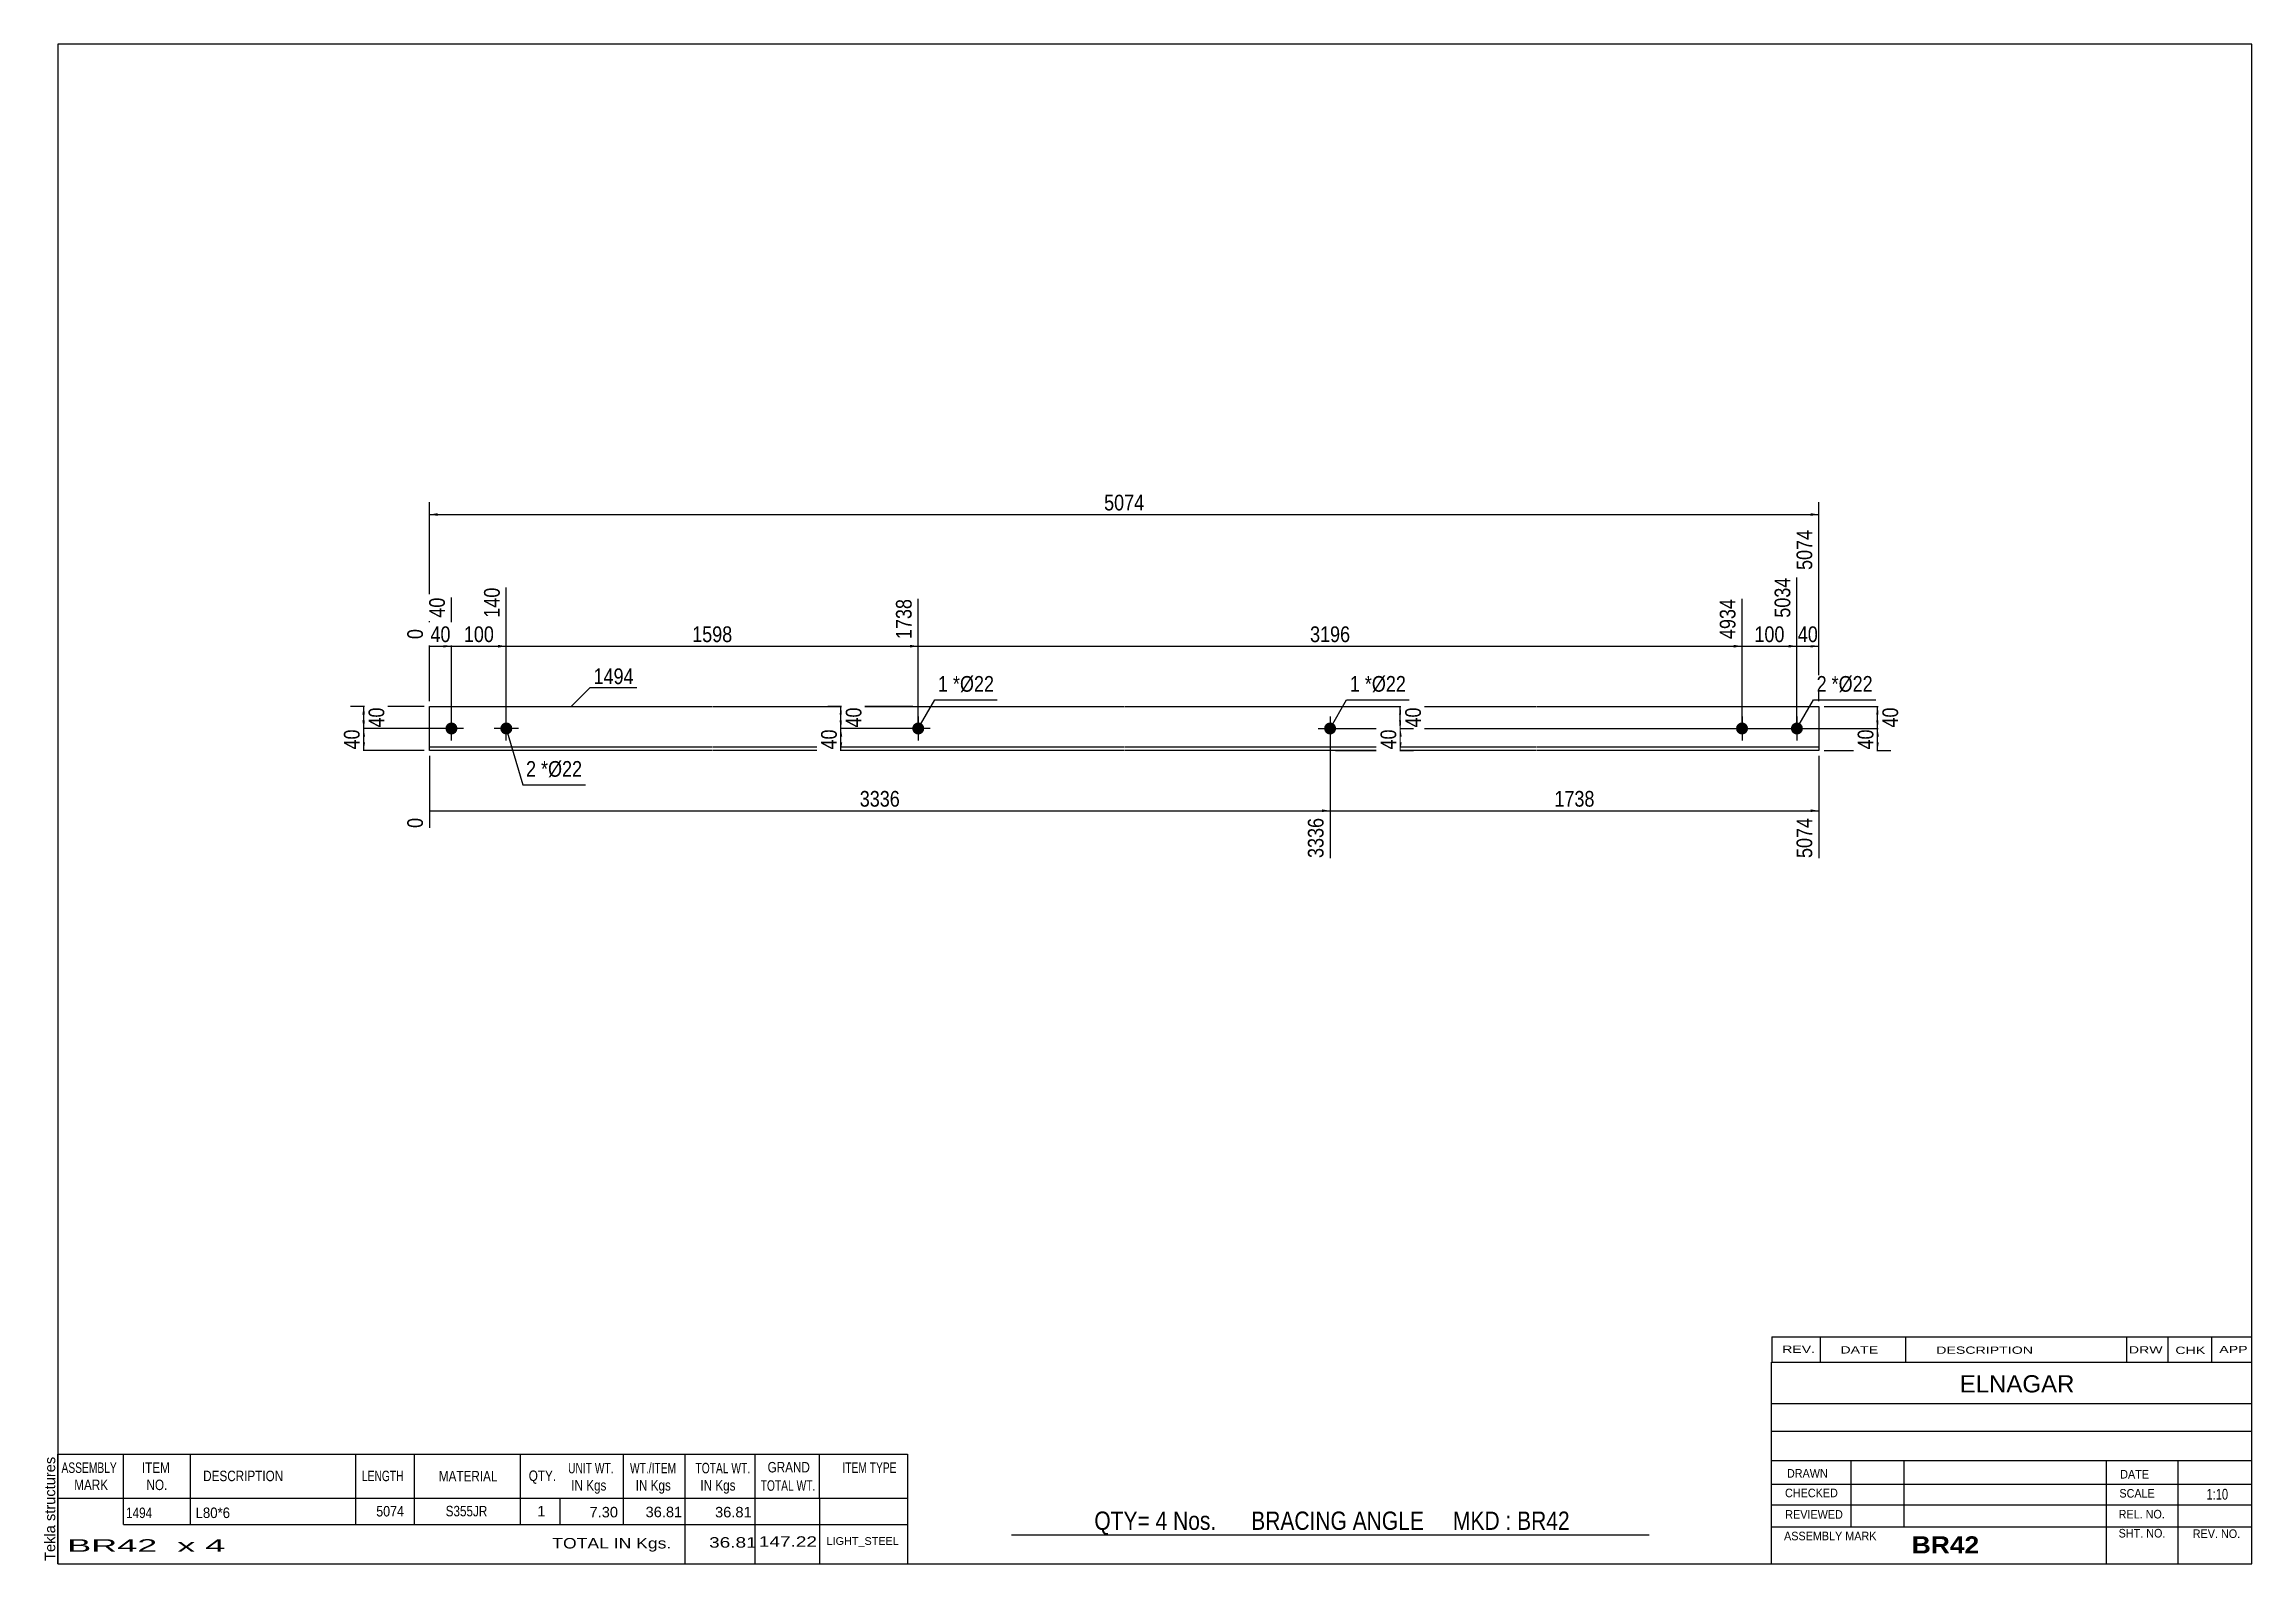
# Model space of a CAD drawing. Header units: millimetres. Extents: x -70 to 332, y -152 to 125.
import ezdxf

# ---------------------------------------------------------------- set-up
doc = ezdxf.new("R2010")
doc.units = ezdxf.units.MM
doc.styles.add('Arial', font='ARIAL.TTF', dxfattribs={"height": 0.2})
doc.styles.add('Arial Bold', font='ARIALBD.TTF', dxfattribs={"height": 0.2})
doc.styles.add('Arial Narrow', font='ARIALN.TTF', dxfattribs={"height": 0.2})

# ---------------------------------------------------------------- blocks, each defined once
blk = doc.blocks.new('Unknown-629094432-1686')
at = {"color": 5, "linetype": 'Continuous'}
for p, q in [((332.25, 124.75), (-67.75, 124.75)), ((-67.75, 124.75), (-67.75, -152.25)), ((332.25, -152.25), (332.25, 124.75)), ((-67.75, -152.25), (332.25, -152.25))]:
    blk.add_line(p, q, dxfattribs=at)
at = {"color": 174, "linetype": 'Continuous', "style": 'Arial'}
blk.add_text('Tekla structures', height=1.9102, rotation=90, dxfattribs=at).set_placement((-68.25, -151.75))
blk = doc.blocks.new('Bolt-629094432-1279 - 1228')
at = {"linetype": 'Continuous'}
blk.add_hatch(color=3, dxfattribs=at).paths.add_polyline_path([(164.2, 1.1, -1), (164.2, -1.1, -1)])
at = {"color": 3, "linetype": 'Continuous'}
for p, q in [((164.2, 2.2), (164.2, -2.2)), ((162, 0), (166.4, 0))]:
    blk.add_line(p, q, dxfattribs=at)
blk = doc.blocks.new('Part-629094432-1275 - 1228')
at = {"color": 2, "linetype": 'Continuous'}
for p, q in [((0, -4), (0, 4)), ((0, 4), (51.5, 4)), ((51.6, 4), (126.6, 4)), ((126.7, 4), (201.7, 4)), ((201.8, 4), (253.3, 4)), ((253.3, 4), (253.3, -4)), ((51.5, -3.4), (0, -3.4)), ((51.5, -4), (0, -4)), ((126.6, -3.4), (51.6, -3.4)), ((126.6, -4), (51.6, -4)), ((201.7, -3.4), (126.7, -3.4)), ((201.7, -4), (126.7, -4)), ((253.3, -3.4), (201.8, -3.4)), ((253.3, -4), (201.8, -4))]:
    blk.add_line(p, q, dxfattribs=at)
blk = doc.blocks.new('Bolt-629094432-1276 - 1228')
at = {"linetype": 'Continuous'}
for points in [[(239.3, 1.1, -1), (239.3, -1.1, -1)], [(249.3, 1.1, -1), (249.3, -1.1, -1)]]:
    blk.add_hatch(color=3, dxfattribs=at).paths.add_polyline_path(points)
at = {"color": 3, "linetype": 'Continuous'}
for p, q in [((239.3, 2.2), (239.3, -2.2)), ((249.3, 2.2), (249.3, -2.2)), ((237.1, 0), (241.5, 0)), ((247.1, 0), (251.5, 0))]:
    blk.add_line(p, q, dxfattribs=at)
blk = doc.blocks.new('Bolt-629094432-1277 - 1228')
at = {"linetype": 'Continuous'}
for points in [[(4, -1.1, -1), (4, 1.1, -1)], [(14, -1.1, -1), (14, 1.1, -1)]]:
    blk.add_hatch(color=3, dxfattribs=at).paths.add_polyline_path(points)
at = {"color": 3, "linetype": 'Continuous'}
for p, q in [((4, -2.2), (4, 2.2)), ((14, -2.2), (14, 2.2)), ((6.2, 0), (1.8, 0)), ((16.2, 0), (11.8, 0))]:
    blk.add_line(p, q, dxfattribs=at)
blk = doc.blocks.new('Bolt-629094432-1278 - 1228')
at = {"linetype": 'Continuous'}
blk.add_hatch(color=3, dxfattribs=at).paths.add_polyline_path([(89.1, -1.1, -1), (89.1, 1.1, -1)])
at = {"color": 3, "linetype": 'Continuous'}
for p, q in [((89.1, 2.2), (89.1, -2.2)), ((91.3, 0), (86.9, 0))]:
    blk.add_line(p, q, dxfattribs=at)
blk = doc.blocks.new('StraightDimension-629094432-1340 - 1228')
at = {"linetype": 'Continuous'}
for points in [[(-12.25, 2.5), (-12, 4), (-11.75, 2.5)], [(-11.75, 1.5), (-12, 0), (-12.25, 1.5)]]:
    blk.add_hatch(color=7, dxfattribs=at).paths.add_polyline_path(points)
at = {"color": 7, "linetype": 'Continuous'}
for p, q in [((-1, 4), (-14.4, 4)), ((-12, 0), (-12, 4)), ((3, 0), (-14.4, 0))]:
    blk.add_line(p, q, dxfattribs=at)
at = {"color": 0}
blk.add_wipeout([(-7.65, 4.43), (-11.85, 4.43), (-11.85, -0.43), (-7.65, -0.43)], dxfattribs=at)
at = {"color": 3, "style": 'Arial Narrow'}
blk.add_text('40', height=2.863, rotation=90.0002, dxfattribs=at).set_placement((-8.25, 0.17))
blk = doc.blocks.new('StraightDimension-629094432-1349 - 1228')
at = {"linetype": 'Continuous'}
for points in [[(263.75, -1.5), (264, 0), (264.25, -1.5)], [(264.25, -2.5), (264, -4), (263.75, -2.5)]]:
    blk.add_hatch(color=7, dxfattribs=at).paths.add_polyline_path(points)
at = {"color": 7, "linetype": 'Continuous'}
for p, q in [((165.2, 0), (266.4, 0)), ((254.3, -4), (266.4, -4)), ((264, -4), (264, 0))]:
    blk.add_line(p, q, dxfattribs=at)
at = {"color": 0}
blk.add_wipeout([(263.85, 0.43), (259.65, 0.43), (259.65, -4.43), (263.85, -4.43)], dxfattribs=at)
at = {"color": 3, "style": 'Arial Narrow'}
blk.add_text('40', height=2.863, rotation=90.0002, dxfattribs=at).set_placement((263.25, -3.83))
blk = doc.blocks.new('StraightDimension-629094432-1348 - 1228')
at = {"linetype": 'Continuous'}
for points in [[(263.75, 2.5), (264, 4), (264.25, 2.5)], [(264.25, 1.5), (264, 0), (263.75, 1.5)]]:
    blk.add_hatch(color=7, dxfattribs=at).paths.add_polyline_path(points)
at = {"color": 7, "linetype": 'Continuous'}
for p, q in [((254.3, 4), (266.25, 4)), ((264, 0), (264, 4)), ((165.2, 0), (266.25, 0))]:
    blk.add_line(p, q, dxfattribs=at)
at = {"color": 0}
blk.add_wipeout([(268.35, 4.43), (264.15, 4.43), (264.15, -0.43), (268.35, -0.43)], dxfattribs=at)
at = {"color": 3, "style": 'Arial Narrow'}
blk.add_text('40', height=2.863, rotation=90.0002, dxfattribs=at).set_placement((267.75, 0.17))
blk = doc.blocks.new('StraightDimension-629094432-1289 - 1228')
at = {"linetype": 'Continuous'}
blk.add_hatch(color=7, dxfattribs=at).paths.add_polyline_path([(251.8, 15.25), (253.3, 15), (251.8, 14.75)])
at = {"color": 7, "linetype": 'Continuous'}
for p, q in [((253.3, 5), (253.3, 36.21)), ((249.3, 1), (249.3, 27.51)), ((249.3, 15), (253.3, 15))]:
    blk.add_line(p, q, dxfattribs=at)
at = {"color": 0, "linetype": 'Continuous'}
blk.add_wipeout([(252.7, 36.81), (248.5, 36.81), (248.5, 28.3), (252.7, 28.3)], dxfattribs=at)
at = {"color": 0}
blk.add_wipeout([(253.73, 15.15), (253.73, 19.35), (248.87, 19.35), (248.87, 15.15)], dxfattribs=at)
at = {"color": 3, "linetype": 'Continuous', "style": 'Arial Narrow'}
blk.add_text('5074', height=2.863, rotation=90.0002, dxfattribs=at).set_placement((252.1, 28.9))
at = {"color": 3, "style": 'Arial Narrow'}
blk.add_text('40', height=2.863, dxfattribs=at).set_placement((249.47, 15.75))
blk = doc.blocks.new('StraightDimension-629094432-1290 - 1228')
at = {"linetype": 'Continuous'}
blk.add_hatch(color=7, dxfattribs=at).paths.add_polyline_path([(247.8, 15.25), (249.3, 15), (247.8, 14.75)])
at = {"color": 7, "linetype": 'Continuous'}
for p, q in [((249.3, 1), (249.3, 27.51)), ((239.3, 1), (239.3, 23.61)), ((239.3, 15), (249.3, 15))]:
    blk.add_line(p, q, dxfattribs=at)
at = {"color": 0}
blk.add_wipeout([(247.64, 15.15), (247.64, 19.35), (240.96, 19.35), (240.96, 15.15)], dxfattribs=at)
at = {"color": 0, "linetype": 'Continuous'}
blk.add_wipeout([(248.7, 28.11), (244.5, 28.11), (244.5, 19.6), (248.7, 19.6)], dxfattribs=at)
at = {"color": 3, "linetype": 'Continuous', "style": 'Arial Narrow'}
blk.add_text('5034', height=2.863, rotation=90.0002, dxfattribs=at).set_placement((248.1, 20.2))
at = {"color": 3, "style": 'Arial Narrow'}
blk.add_text('100', height=2.863, dxfattribs=at).set_placement((241.56, 15.75))
blk = doc.blocks.new('StraightDimension-629094432-1291 - 1228')
at = {"linetype": 'Continuous'}
blk.add_hatch(color=7, dxfattribs=at).paths.add_polyline_path([(237.8, 15.25), (239.3, 15), (237.8, 14.75)])
at = {"color": 7, "linetype": 'Continuous'}
for p, q in [((89.1, 1), (89.1, 23.61)), ((239.3, 1), (239.3, 23.61)), ((89.1, 15), (239.3, 15))]:
    blk.add_line(p, q, dxfattribs=at)
at = {"color": 0, "linetype": 'Continuous'}
blk.add_wipeout([(238.7, 24.21), (234.5, 24.21), (234.5, 15.7), (238.7, 15.7)], dxfattribs=at)
at = {"color": 0}
blk.add_wipeout([(168.46, 15.15), (168.46, 19.35), (159.94, 19.35), (159.94, 15.15)], dxfattribs=at)
at = {"color": 3, "linetype": 'Continuous', "style": 'Arial Narrow'}
blk.add_text('4934', height=2.863, rotation=90.0002, dxfattribs=at).set_placement((238.1, 16.3))
at = {"color": 3, "style": 'Arial Narrow'}
blk.add_text('3196', height=2.863, dxfattribs=at).set_placement((160.54, 15.75))
blk = doc.blocks.new('StraightDimension-629094432-1292 - 1228')
at = {"linetype": 'Continuous'}
blk.add_hatch(color=7, dxfattribs=at).paths.add_polyline_path([(87.6, 15.25), (89.1, 15), (87.6, 14.75)])
at = {"color": 7, "linetype": 'Continuous'}
for p, q in [((14, 1), (14, 25.68)), ((89.1, 1), (89.1, 23.61)), ((14, 15), (89.1, 15))]:
    blk.add_line(p, q, dxfattribs=at)
at = {"color": 0, "linetype": 'Continuous'}
blk.add_wipeout([(88.5, 24.21), (84.3, 24.21), (84.3, 15.7), (88.5, 15.7)], dxfattribs=at)
at = {"color": 0}
blk.add_wipeout([(55.81, 15.15), (55.81, 19.35), (47.29, 19.35), (47.29, 15.15)], dxfattribs=at)
at = {"color": 3, "linetype": 'Continuous', "style": 'Arial Narrow'}
blk.add_text('1738', height=2.863, rotation=90.0002, dxfattribs=at).set_placement((87.9, 16.3))
at = {"color": 3, "style": 'Arial Narrow'}
blk.add_text('1598', height=2.863, dxfattribs=at).set_placement((47.89, 15.75))
blk = doc.blocks.new('StraightDimension-629094432-1293 - 1228')
at = {"linetype": 'Continuous'}
blk.add_hatch(color=7, dxfattribs=at).paths.add_polyline_path([(12.5, 15.25), (14, 15), (12.5, 14.75)])
at = {"color": 7, "linetype": 'Continuous'}
for p, q in [((14, 1), (14, 25.68)), ((4, 1), (4, 23.86)), ((4, 15), (14, 15))]:
    blk.add_line(p, q, dxfattribs=at)
at = {"color": 0}
blk.add_wipeout([(12.34, 15.15), (12.34, 19.35), (5.66, 19.35), (5.66, 15.15)], dxfattribs=at)
at = {"color": 0, "linetype": 'Continuous'}
blk.add_wipeout([(13.4, 26.28), (9.2, 26.28), (9.2, 19.6), (13.4, 19.6)], dxfattribs=at)
at = {"color": 3, "linetype": 'Continuous', "style": 'Arial Narrow'}
blk.add_text('140', height=2.863, rotation=90.0002, dxfattribs=at).set_placement((12.8, 20.2))
at = {"color": 3, "style": 'Arial Narrow'}
blk.add_text('100', height=2.863, dxfattribs=at).set_placement((6.26, 15.75))
blk = doc.blocks.new('StraightDimension-629094432-1358 - 1228')
at = {"linetype": 'Continuous'}
for points in [[(1.5, 38.75), (0, 39), (1.5, 39.25)], [(251.8, 39.25), (253.3, 39), (251.8, 38.75)]]:
    blk.add_hatch(color=7, dxfattribs=at).paths.add_polyline_path(points)
at = {"color": 7, "linetype": 'Continuous'}
for p, q in [((0, 5), (0, 41.25)), ((253.3, 5), (253.3, 41.25)), ((0, 39), (253.3, 39))]:
    blk.add_line(p, q, dxfattribs=at)
at = {"color": 0}
blk.add_wipeout([(130.91, 39.15), (130.91, 43.35), (122.39, 43.35), (122.39, 39.15)], dxfattribs=at)
at = {"color": 3, "style": 'Arial Narrow'}
blk.add_text('5074', height=2.863, dxfattribs=at).set_placement((122.99, 39.75))
blk = doc.blocks.new('StraightDimension-629094432-1294 - 1228')
at = {"linetype": 'Continuous'}
blk.add_hatch(color=7, dxfattribs=at).paths.add_polyline_path([(2.5, 15.25), (4, 15), (2.5, 14.75)])
at = {"color": 7, "linetype": 'Continuous'}
for p, q in [((4, 1), (4, 23.86)), ((0, 5), (0, 18.13)), ((0, 15), (4, 15))]:
    blk.add_line(p, q, dxfattribs=at)
at = {"color": 0}
blk.add_wipeout([(4.43, 15.15), (4.43, 19.35), (-0.43, 19.35), (-0.43, 15.15)], dxfattribs=at)
at = {"color": 0, "linetype": 'Continuous'}
blk.add_wipeout([(3.4, 24.46), (-0.8, 24.46), (-0.8, 19.6), (3.4, 19.6)], dxfattribs=at)
blk.add_wipeout([(-0.6, 18.73), (-4.8, 18.73), (-4.8, 15.7), (-0.6, 15.7)], dxfattribs=at)
at = {"color": 3, "linetype": 'Continuous', "style": 'Arial Narrow'}
for s, height, p in [('40', 2.863, (2.8, 20.2)), ('0', 2.86, (-1.2, 16.3))]:
    blk.add_text(s, height=height, rotation=90.0002, dxfattribs=at).set_placement(p)
at = {"color": 3, "style": 'Arial Narrow'}
blk.add_text('40', height=2.863, dxfattribs=at).set_placement((0.17, 15.75))
blk = doc.blocks.new('StraightDimension-629094432-1314 - 1228')
at = {"linetype": 'Continuous'}
blk.add_hatch(color=7, dxfattribs=at).paths.add_polyline_path([(251.8, -14.75), (253.3, -15), (251.8, -15.25)])
at = {"color": 7, "linetype": 'Continuous'}
for p, q in [((164.2, -1), (164.2, -23.61)), ((253.3, -5), (253.3, -23.61)), ((164.2, -15), (253.3, -15))]:
    blk.add_line(p, q, dxfattribs=at)
at = {"color": 0}
blk.add_wipeout([(213.01, -14.85), (213.01, -10.65), (204.49, -10.65), (204.49, -14.85)], dxfattribs=at)
at = {"color": 0, "linetype": 'Continuous'}
blk.add_wipeout([(252.7, -15.7), (248.5, -15.7), (248.5, -24.21), (252.7, -24.21)], dxfattribs=at)
at = {"color": 3, "style": 'Arial Narrow'}
blk.add_text('1738', height=2.863, dxfattribs=at).set_placement((205.09, -14.25))
at = {"color": 3, "linetype": 'Continuous', "style": 'Arial Narrow'}
blk.add_text('5074', height=2.863, rotation=90.0002, dxfattribs=at).set_placement((252.1, -23.61))
blk = doc.blocks.new('StraightDimension-629094432-1315 - 1228')
at = {"linetype": 'Continuous'}
blk.add_hatch(color=7, dxfattribs=at).paths.add_polyline_path([(162.7, -14.75), (164.2, -15), (162.7, -15.25)])
at = {"color": 7, "linetype": 'Continuous'}
for p, q in [((164.2, -1), (164.2, -23.61)), ((0, -5), (0, -18.13)), ((0, -15), (164.2, -15))]:
    blk.add_line(p, q, dxfattribs=at)
at = {"color": 0}
blk.add_wipeout([(86.36, -14.85), (86.36, -10.65), (77.84, -10.65), (77.84, -14.85)], dxfattribs=at)
at = {"color": 0, "linetype": 'Continuous'}
for points in [[(-0.6, -15.7), (-4.8, -15.7), (-4.8, -18.73), (-0.6, -18.73)], [(163.6, -15.7), (159.4, -15.7), (159.4, -24.21), (163.6, -24.21)]]:
    blk.add_wipeout(points, dxfattribs=at)
at = {"color": 3, "style": 'Arial Narrow'}
blk.add_text('3336', height=2.863, dxfattribs=at).set_placement((78.44, -14.25))
at = {"color": 3, "linetype": 'Continuous', "style": 'Arial Narrow'}
for s, height, p in [('0', 2.86, (-1.2, -18.13)), ('3336', 2.863, (163, -23.61))]:
    blk.add_text(s, height=height, rotation=90.0002, dxfattribs=at).set_placement(p)
blk = doc.blocks.new('StraightDimension-629094432-1324 - 1228')
at = {"linetype": 'Continuous'}
for points in [[(176.75, 2.5), (177, 4), (177.25, 2.5)], [(177.25, 1.5), (177, 0), (176.75, 1.5)]]:
    blk.add_hatch(color=7, dxfattribs=at).paths.add_polyline_path(points)
at = {"color": 7, "linetype": 'Continuous'}
for p, q in [((165.2, 4), (179.25, 4)), ((177, 0), (177, 4)), ((165.2, 0), (179.25, 0))]:
    blk.add_line(p, q, dxfattribs=at)
at = {"color": 0}
blk.add_wipeout([(181.35, 4.43), (177.15, 4.43), (177.15, -0.43), (181.35, -0.43)], dxfattribs=at)
at = {"color": 3, "style": 'Arial Narrow'}
blk.add_text('40', height=2.863, rotation=90.0002, dxfattribs=at).set_placement((180.75, 0.17))
blk = doc.blocks.new('StraightDimension-629094432-1325 - 1228')
at = {"linetype": 'Continuous'}
for points in [[(176.75, -1.5), (177, 0), (177.25, -1.5)], [(177.25, -2.5), (177, -4), (176.75, -2.5)]]:
    blk.add_hatch(color=7, dxfattribs=at).paths.add_polyline_path(points)
at = {"color": 7, "linetype": 'Continuous'}
for p, q in [((165.2, 0), (179.4, 0)), ((165.2, -4), (179.4, -4)), ((177, -4), (177, 0))]:
    blk.add_line(p, q, dxfattribs=at)
at = {"color": 0}
blk.add_wipeout([(176.85, 0.43), (172.65, 0.43), (172.65, -4.43), (176.85, -4.43)], dxfattribs=at)
at = {"color": 3, "style": 'Arial Narrow'}
blk.add_text('40', height=2.863, rotation=90.0002, dxfattribs=at).set_placement((176.25, -3.83))
blk = doc.blocks.new('StraightDimension-629094432-1332 - 1228')
at = {"linetype": 'Continuous'}
for points in [[(74.75, 2.5), (75, 4), (75.25, 2.5)], [(75.25, 1.5), (75, 0), (74.75, 1.5)]]:
    blk.add_hatch(color=7, dxfattribs=at).paths.add_polyline_path(points)
at = {"color": 7, "linetype": 'Continuous'}
for p, q in [((88.1, 4), (72.6, 4)), ((75, 0), (75, 4)), ((88.1, 0), (72.6, 0))]:
    blk.add_line(p, q, dxfattribs=at)
at = {"color": 0}
blk.add_wipeout([(79.35, 4.43), (75.15, 4.43), (75.15, -0.43), (79.35, -0.43)], dxfattribs=at)
at = {"color": 3, "style": 'Arial Narrow'}
blk.add_text('40', height=2.863, rotation=90.0002, dxfattribs=at).set_placement((78.75, 0.17))
blk = doc.blocks.new('StraightDimension-629094432-1333 - 1228')
at = {"linetype": 'Continuous'}
for points in [[(74.75, -1.5), (75, 0), (75.25, -1.5)], [(75.25, -2.5), (75, -4), (74.75, -2.5)]]:
    blk.add_hatch(color=7, dxfattribs=at).paths.add_polyline_path(points)
at = {"color": 7, "linetype": 'Continuous'}
for p, q in [((88.1, 0), (72.75, 0)), ((88.1, -4), (72.75, -4)), ((75, -4), (75, 0))]:
    blk.add_line(p, q, dxfattribs=at)
at = {"color": 0}
blk.add_wipeout([(74.85, 0.43), (70.65, 0.43), (70.65, -4.43), (74.85, -4.43)], dxfattribs=at)
at = {"color": 3, "style": 'Arial Narrow'}
blk.add_text('40', height=2.863, rotation=90.0002, dxfattribs=at).set_placement((74.25, -3.83))
blk = doc.blocks.new('StraightDimension-629094432-1341 - 1228')
at = {"linetype": 'Continuous'}
for points in [[(-12.25, -1.5), (-12, 0), (-11.75, -1.5)], [(-11.75, -2.5), (-12, -4), (-12.25, -2.5)]]:
    blk.add_hatch(color=7, dxfattribs=at).paths.add_polyline_path(points)
at = {"color": 7, "linetype": 'Continuous'}
for p, q in [((3, 0), (-14.25, 0)), ((-1, -4), (-14.25, -4)), ((-12, -4), (-12, 0))]:
    blk.add_line(p, q, dxfattribs=at)
at = {"color": 0}
blk.add_wipeout([(-12.15, 0.43), (-16.35, 0.43), (-16.35, -4.43), (-12.15, -4.43)], dxfattribs=at)
at = {"color": 3, "style": 'Arial Narrow'}
blk.add_text('40', height=2.863, rotation=90.0002, dxfattribs=at).set_placement((-12.75, -3.83))
blk = doc.blocks.new('CBS_BOM-629094432-1698')
at = {"color": 7, "linetype": 'Continuous'}
for p, q in [((-67.78, -140.28), (-67.78, -132.28)), ((-67.78, -132.28), (87.14, -132.28)), ((-55.78, -140.28), (-55.78, -132.28)), ((-43.59, -140.28), (-43.59, -132.28)), ((-13.43, -140.28), (-13.43, -132.28)), ((-2.75, -140.28), (-2.75, -132.28)), ((16.57, -140.28), (16.57, -132.28)), ((35.37, -140.28), (35.37, -132.28)), ((46.58, -140.28), (46.58, -132.28)), ((59.37, -140.28), (59.37, -132.28)), ((71.12, -140.28), (71.12, -132.28)), ((87.14, -132.29), (87.14, -140.27)), ((-67.78, -140.28), (87.14, -140.28)), ((-67.78, -145.08), (-67.78, -140.28)), ((-55.78, -145.08), (-55.78, -140.28)), ((-43.59, -145.08), (-43.59, -140.28)), ((-13.43, -145.08), (-13.43, -140.28)), ((-2.75, -145.08), (-2.75, -140.28)), ((16.57, -145.08), (16.57, -140.28)), ((23.83, -145.08), (23.83, -140.28)), ((35.37, -145.08), (35.37, -140.28)), ((46.58, -145.08), (46.58, -140.28)), ((59.37, -145.08), (59.37, -140.28)), ((71.14, -145.08), (71.14, -140.28)), ((87.14, -140.28), (87.14, -145.08)), ((-67.78, -152.28), (-67.78, -145.1)), ((-55.78, -145.08), (87.14, -145.08)), ((46.58, -152.28), (46.58, -145.1)), ((59.37, -152.28), (59.37, -145.1)), ((71.18, -152.28), (71.18, -145.1)), ((87.14, -145.08), (87.14, -152.28)), ((-67.78, -152.28), (87.14, -152.28))]:
    blk.add_line(p, q, dxfattribs=at)
at = {"color": 3, "linetype": 'Continuous', "style": 'Arial'}
for s, height, width, p in [('ASSEMBLY', 1.91, 0.7, (-67.1, -135.71)), ('ITEM', 1.91, 0.8, (-52.45, -135.71)), ('DESCRIPTION', 1.9102, 0.8, (-41.27, -137.21)), ('LENGTH', 1.91, 0.7, (-12.32, -137.21)), ('MATERIAL', 1.91, 0.8, (1.7, -137.26)), ('QTY.', 1.91, 0.8, (18.09, -137.18)), ('UNIT WT.', 1.91, 0.7, (25.26, -135.78)), ('WT./ITEM', 1.91, 0.7, (36.55, -135.78)), ('TOTAL WT.', 1.91, 0.7, (48.49, -135.78)), ('GRAND', 1.91, 0.8, (61.64, -135.62)), ('ITEM TYPE', 1.91, 0.7, (75.28, -135.7)), ('MARK', 1.91, 0.8, (-64.78, -138.84)), ('NO.', 1.91, 0.8, (-51.6, -138.84)), ('IN Kgs', 1.91, 0.8, (25.84, -138.92)), ('IN Kgs', 1.91, 0.8, (37.59, -138.92)), ('IN Kgs', 1.91, 0.8, (49.38, -138.92)), ('TOTAL WT.', 1.91, 0.7, (60.38, -138.96))]:
    blk.add_text(s, height=height, dxfattribs=dict(at, width=width)).set_placement(p)
at = {"color": 7, "linetype": 'Continuous', "style": 'Arial'}
for s, width, p in [('1494', 0.8, (-55.32, -143.93)), ('L80*6', 0.9, (-42.65, -143.93)), ('5074', 0.85, (-9.71, -143.65)), ('S355JR', 0.8, (2.94, -143.62))]:
    blk.add_text(s, height=1.91, dxfattribs=dict(at, width=width)).set_placement(p)
for s, p in [('1', (19.66, -143.62)), ('7.30', (29.17, -143.81)), ('36.81', (39.39, -143.78)), ('36.81', (52.06, -143.81))]:
    blk.add_text(s, height=1.91, dxfattribs=at).set_placement(p)
at = {"color": 6, "linetype": 'Continuous', "style": 'Arial'}
for s, height, width, p in [('BR42  x 4', 2.292, 2.05, (-66.06, -150.09)), ('TOTAL IN Kgs.', 1.9102, 1.2, (22.38, -149.48)), ('36.81', 1.91, 1.3, (50.97, -149.33)), ('147.22', 1.91, 1.3, (60.04, -149.17))]:
    blk.add_text(s, height=height, dxfattribs=dict(at, width=width)).set_placement(p)
blk.add_text('LIGHT_STEEL', height=1.4135, dxfattribs=at).set_placement((72.39, -148.83))
blk = doc.blocks.new('CBS_CALLOFF-629094432-1699')
at = {"color": 7, "linetype": 'Continuous'}
blk.add_line((106.13, -146.98), (222.36, -147), dxfattribs=at)
at = {"color": 3, "linetype": 'Continuous', "style": 'Arial Narrow'}
blk.add_text('QTY= 4 Nos.      BRACING ANGLE     MKD : BR42', height=3.3405, dxfattribs=at).set_placement((121.21, -146.09))
blk = doc.blocks.new('CBS_NAME_BLOG-629094432-1700')
at = {"color": 7, "linetype": 'Continuous'}
for p, q in [((244.66, -115.5), (332.18, -115.5)), ((244.66, -152.21), (244.66, -115.5)), ((244.66, -123.04), (332.18, -123.04)), ((244.73, -128.09), (332.25, -128.09)), ((244.66, -133.46), (332.18, -133.46)), ((259.18, -145.57), (259.18, -133.47)), ((268.87, -145.54), (268.87, -133.47)), ((305.78, -152.21), (305.78, -133.48)), ((318.83, -152.21), (318.83, -133.47)), ((244.67, -137.76), (332.25, -137.74)), ((244.66, -141.51), (332.18, -141.51)), ((244.66, -145.55), (332.18, -145.55)), ((244.66, -152.25), (332.25, -152.25))]:
    blk.add_line(p, q, dxfattribs=at)
at = {"color": 3, "linetype": 'Continuous', "style": 'Arial'}
blk.add_text('ELNAGAR', height=3.133, dxfattribs=at).set_placement((278.98, -121.03))
at = {"color": 3, "linetype": 'Continuous'}
for s, height, style, width, p in [('DRAWN', 1.566, 'Arial', 0.9, (247.49, -136.57)), ('DATE', 1.566, 'Arial', 0.9, (308.25, -136.73)), ('CHECKED', 1.566, 'Arial', 0.9, (247.14, -140.14)), ('SCALE', 1.566, 'Arial', 0.9, (308.1, -140.21)), ('1:10', 1.957, 'Arial Narrow', 0.9, (323.99, -140.57)), ('REVIEWED', 1.566, 'Arial', 0.9, (247.18, -144.06)), ('REL. NO.', 1.566, 'Arial', 0.9, (307.96, -144.01)), ('ASSEMBLY MARK', 1.5663, 'Arial', 0.9, (246.96, -147.99)), ('BR42', 3.131, 'Arial Bold', 1.1, (270.24, -150.39)), ('SHT. NO.', 1.566, 'Arial', 0.9, (307.96, -147.48)), ('REV. NO.', 1.566, 'Arial', 0.9, (321.48, -147.57))]:
    blk.add_text(s, height=height, dxfattribs=dict(at, style=style, width=width)).set_placement(p)
blk = doc.blocks.new('CBS_REVISION-629094432-1701')
at = {"color": 7, "linetype": 'Continuous'}
for p, q in [((244.74, -110.87), (332.24, -110.87)), ((244.74, -110.87), (244.74, -115.5)), ((253.54, -110.87), (253.54, -115.5)), ((269.13, -110.87), (269.13, -115.44)), ((309.39, -110.87), (309.39, -115.5)), ((316.93, -110.87), (316.93, -115.5)), ((324.88, -110.87), (324.88, -115.5)), ((244.74, -115.5), (332.24, -115.5))]:
    blk.add_line(p, q, dxfattribs=at)
at = {"color": 7, "style": 'Arial Narrow', "width": 1.7}
for s, height, p in [('REV.', 1.326, (246.6, -113.82)), ('DATE', 1.326, (257.23, -113.94)), ('DESCRIPTION', 1.3257, (274.71, -113.99)), ('DRW', 1.326, (309.82, -113.93)), ('CHK', 1.326, (318.31, -114.02)), ('APP', 1.326, (326.31, -113.87))]:
    blk.add_text(s, height=height, dxfattribs=at).set_placement(p)
blk = doc.blocks.new('Mark-629094432-1361 - 1228')
at = {"color": 0}
blk.add_wipeout([(37.22, 8.09), (37.22, 11.09), (29.91, 11.09), (29.91, 8.09)], dxfattribs=at)
blk.add_wipeout([(37.22, 8.09), (37.22, 11.09), (29.91, 11.09), (29.91, 8.09)], dxfattribs=at)
at = {"color": 7, "linetype": 'Continuous'}
for p, q in [((25.77, 3.95), (29.31, 7.49)), ((29.31, 7.49), (37.82, 7.49))]:
    blk.add_line(p, q, dxfattribs=at)
at = {"color": 3, "style": 'Arial Narrow'}
blk.add_text('1494', height=2.863, dxfattribs=at).set_placement((29.91, 8.09))
blk = doc.blocks.new('Mark-629094432-1367 - 1228')
at = {"color": 0}
blk.add_wipeout([(254.73, 6.7), (254.73, 9.7), (252.9, 9.7), (252.9, 6.7)], dxfattribs=at)
blk.add_wipeout([(254.73, 6.7), (254.73, 9.7), (252.9, 9.7), (252.9, 6.7)], dxfattribs=at)
at = {"color": 7, "linetype": 'Continuous'}
blk.add_line((249.3, 0), (252.3, 5.2), dxfattribs=at)
at = {"color": 0}
blk.add_wipeout([(256.91, 6.7), (256.91, 9.7), (255.63, 9.7), (255.63, 6.7)], dxfattribs=at)
blk.add_wipeout([(256.91, 6.7), (256.91, 9.7), (255.63, 9.7), (255.63, 6.7)], dxfattribs=at)
at = {"color": 3, "style": 'Arial Narrow'}
blk.add_text('2', height=2.86, dxfattribs=at).set_placement((252.9, 6.7))
at = {"color": 0}
blk.add_wipeout([(263.12, 6.7), (263.12, 9.7), (256.91, 9.7), (256.91, 6.7)], dxfattribs=at)
blk.add_wipeout([(263.12, 6.7), (263.12, 9.7), (256.91, 9.7), (256.91, 6.7)], dxfattribs=at)
at = {"color": 7, "linetype": 'Continuous'}
blk.add_line((252.3, 5.2), (263.72, 5.2), dxfattribs=at)
at = {"color": 3, "style": 'Arial Narrow'}
for s, height, p in [('*', 2.86, (255.63, 6.7)), ('Ø22', 2.863, (256.91, 6.7))]:
    blk.add_text(s, height=height, dxfattribs=at).set_placement(p)
blk = doc.blocks.new('Mark-629094432-1368 - 1228')
at = {"color": 0}
blk.add_wipeout([(19.43, -8.8), (19.43, -5.8), (17.6, -5.8), (17.6, -8.8)], dxfattribs=at)
blk.add_wipeout([(19.43, -8.8), (19.43, -5.8), (17.6, -5.8), (17.6, -8.8)], dxfattribs=at)
at = {"color": 7, "linetype": 'Continuous'}
blk.add_line((14, 0), (17, -10.3), dxfattribs=at)
at = {"color": 0}
blk.add_wipeout([(21.61, -8.8), (21.61, -5.8), (20.33, -5.8), (20.33, -8.8)], dxfattribs=at)
blk.add_wipeout([(21.61, -8.8), (21.61, -5.8), (20.33, -5.8), (20.33, -8.8)], dxfattribs=at)
at = {"color": 3, "style": 'Arial Narrow'}
blk.add_text('2', height=2.86, dxfattribs=at).set_placement((17.6, -8.8))
at = {"color": 0}
blk.add_wipeout([(27.82, -8.8), (27.82, -5.8), (21.61, -5.8), (21.61, -8.8)], dxfattribs=at)
blk.add_wipeout([(27.82, -8.8), (27.82, -5.8), (21.61, -5.8), (21.61, -8.8)], dxfattribs=at)
at = {"color": 7, "linetype": 'Continuous'}
blk.add_line((17, -10.3), (28.42, -10.3), dxfattribs=at)
at = {"color": 3, "style": 'Arial Narrow'}
for s, height, p in [('*', 2.86, (20.33, -8.8)), ('Ø22', 2.863, (21.61, -8.8))]:
    blk.add_text(s, height=height, dxfattribs=at).set_placement(p)
blk = doc.blocks.new('Mark-629094432-1369 - 1228')
at = {"color": 0}
blk.add_wipeout([(94.53, 6.7), (94.53, 9.7), (92.7, 9.7), (92.7, 6.7)], dxfattribs=at)
blk.add_wipeout([(94.53, 6.7), (94.53, 9.7), (92.7, 9.7), (92.7, 6.7)], dxfattribs=at)
at = {"color": 7, "linetype": 'Continuous'}
blk.add_line((89.1, 0), (92.1, 5.2), dxfattribs=at)
at = {"color": 0}
blk.add_wipeout([(96.71, 6.7), (96.71, 9.7), (95.43, 9.7), (95.43, 6.7)], dxfattribs=at)
blk.add_wipeout([(96.71, 6.7), (96.71, 9.7), (95.43, 9.7), (95.43, 6.7)], dxfattribs=at)
at = {"color": 3, "style": 'Arial Narrow'}
blk.add_text('1', height=2.86, dxfattribs=at).set_placement((92.7, 6.7))
at = {"color": 0}
blk.add_wipeout([(102.92, 6.7), (102.92, 9.7), (96.71, 9.7), (96.71, 6.7)], dxfattribs=at)
blk.add_wipeout([(102.92, 6.7), (102.92, 9.7), (96.71, 9.7), (96.71, 6.7)], dxfattribs=at)
at = {"color": 7, "linetype": 'Continuous'}
blk.add_line((92.1, 5.2), (103.52, 5.2), dxfattribs=at)
at = {"color": 3, "style": 'Arial Narrow'}
for s, height, p in [('*', 2.86, (95.43, 6.7)), ('Ø22', 2.863, (96.71, 6.7))]:
    blk.add_text(s, height=height, dxfattribs=at).set_placement(p)
blk = doc.blocks.new('Mark-629094432-1370 - 1228')
at = {"color": 0}
blk.add_wipeout([(169.63, 6.7), (169.63, 9.7), (167.8, 9.7), (167.8, 6.7)], dxfattribs=at)
blk.add_wipeout([(169.63, 6.7), (169.63, 9.7), (167.8, 9.7), (167.8, 6.7)], dxfattribs=at)
at = {"color": 7, "linetype": 'Continuous'}
blk.add_line((164.2, 0), (167.2, 5.2), dxfattribs=at)
at = {"color": 0}
blk.add_wipeout([(171.81, 6.7), (171.81, 9.7), (170.53, 9.7), (170.53, 6.7)], dxfattribs=at)
blk.add_wipeout([(171.81, 6.7), (171.81, 9.7), (170.53, 9.7), (170.53, 6.7)], dxfattribs=at)
at = {"color": 3, "style": 'Arial Narrow'}
blk.add_text('1', height=2.86, dxfattribs=at).set_placement((167.8, 6.7))
at = {"color": 0}
blk.add_wipeout([(178.02, 6.7), (178.02, 9.7), (171.81, 9.7), (171.81, 6.7)], dxfattribs=at)
blk.add_wipeout([(178.02, 6.7), (178.02, 9.7), (171.81, 9.7), (171.81, 6.7)], dxfattribs=at)
at = {"color": 7, "linetype": 'Continuous'}
blk.add_line((167.2, 5.2), (178.62, 5.2), dxfattribs=at)
at = {"color": 3, "style": 'Arial Narrow'}
for s, height, p in [('*', 2.86, (170.53, 6.7)), ('Ø22', 2.863, (171.81, 6.7))]:
    blk.add_text(s, height=height, dxfattribs=at).set_placement(p)

msp = doc.modelspace()

# ---------------------------------------------------------------- block references
for name in ['Unknown-629094432-1686', 'Part-629094432-1275 - 1228', 'Bolt-629094432-1277 - 1228', 'Bolt-629094432-1278 - 1228', 'Bolt-629094432-1279 - 1228', 'Bolt-629094432-1276 - 1228', 'CBS_REVISION-629094432-1701', 'CBS_NAME_BLOG-629094432-1700', 'CBS_BOM-629094432-1698', 'CBS_CALLOFF-629094432-1699']:
    msp.add_blockref(name, (0, 0))

# ---------------------------------------------------------------- next in the draw order: block references
for name in ['StraightDimension-629094432-1340 - 1228', 'StraightDimension-629094432-1349 - 1228']:
    msp.add_blockref(name, (0, 0))

# ---------------------------------------------------------------- next in the draw order: block references
msp.add_blockref('StraightDimension-629094432-1348 - 1228', (0, 0))

# ---------------------------------------------------------------- next in the draw order: block references
msp.add_blockref('StraightDimension-629094432-1289 - 1228', (0, 0))

# ---------------------------------------------------------------- next in the draw order: block references
msp.add_blockref('StraightDimension-629094432-1290 - 1228', (0, 0))

# ---------------------------------------------------------------- next in the draw order: block references
msp.add_blockref('StraightDimension-629094432-1291 - 1228', (0, 0))

# ---------------------------------------------------------------- next in the draw order: block references
for name in ['StraightDimension-629094432-1292 - 1228', 'StraightDimension-629094432-1314 - 1228']:
    msp.add_blockref(name, (0, 0))

# ---------------------------------------------------------------- next in the draw order: block references
msp.add_blockref('StraightDimension-629094432-1293 - 1228', (0, 0))

# ---------------------------------------------------------------- next in the draw order: block references
msp.add_blockref('StraightDimension-629094432-1358 - 1228', (0, 0))

# ---------------------------------------------------------------- next in the draw order: block references
for name in ['StraightDimension-629094432-1294 - 1228', 'Mark-629094432-1361 - 1228', 'Mark-629094432-1367 - 1228']:
    msp.add_blockref(name, (0, 0))

# ---------------------------------------------------------------- next in the draw order: block references
msp.add_blockref('StraightDimension-629094432-1315 - 1228', (0, 0))

# ---------------------------------------------------------------- next in the draw order: block references
for name in ['StraightDimension-629094432-1332 - 1228', 'StraightDimension-629094432-1324 - 1228', 'StraightDimension-629094432-1341 - 1228', 'Mark-629094432-1368 - 1228']:
    msp.add_blockref(name, (0, 0))

# ---------------------------------------------------------------- next in the draw order: block references
for name in ['StraightDimension-629094432-1333 - 1228', 'StraightDimension-629094432-1325 - 1228']:
    msp.add_blockref(name, (0, 0))

# ---------------------------------------------------------------- next in the draw order: block references
for name in ['Mark-629094432-1369 - 1228', 'Mark-629094432-1370 - 1228']:
    msp.add_blockref(name, (0, 0))

doc.saveas('drawing.dxf')
